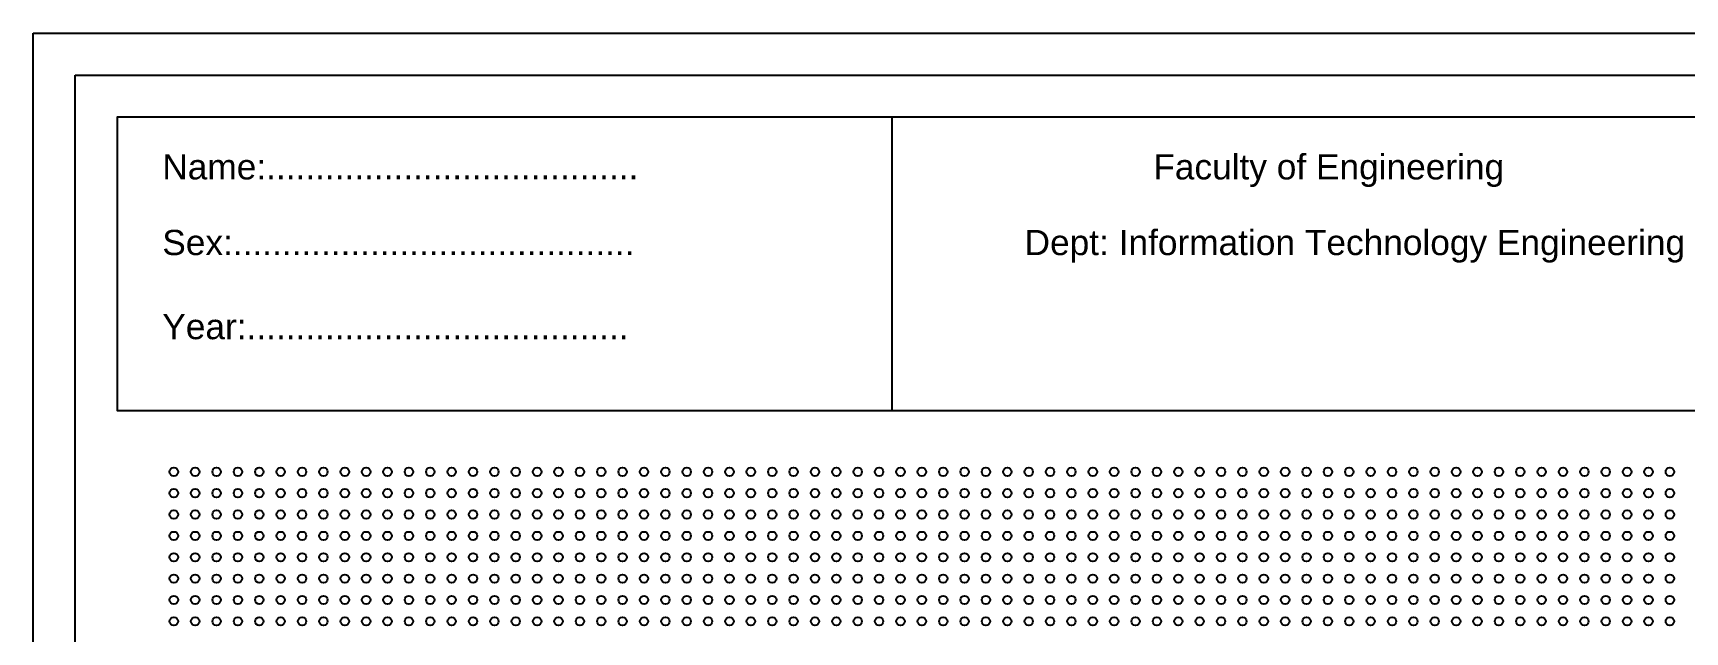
# Model space of a CAD drawing. Header units: millimetres. Extents: x 4157 to 4454, y 757 to 967.
# Drawn here: x 4157.3 to 4353.6, y 895.7 to 967 of the extents above; entities that cross this region are included whole.
import ezdxf

# ---------------------------------------------------------------- set-up
doc = ezdxf.new("R2010")
doc.units = ezdxf.units.MM
doc.styles.get("Standard").update_dxf_attribs({"font": 'arial.ttf'})

msp = doc.modelspace()

# ---------------------------------------------------------------- linework, layer by layer
msp.add_line((4259.35, 956.97), (4259.35, 922.08))
for points in [[(4157.3, 966.97), (4454.3, 966.97), (4454.3, 756.97), (4157.3, 756.97)], [(4162.3, 961.97), (4449.3, 961.97), (4449.3, 761.97), (4162.3, 761.97)], [(4444.1, 956.97), (4167.3, 956.97), (4167.3, 922.08), (4444.1, 922.08)]]:
    msp.add_lwpolyline(points, close=True)
for centre in [(4174.03, 914.79), (4176.57, 914.79), (4179.11, 914.79), (4181.65, 914.79), (4184.19, 914.79), (4186.73, 914.79), (4189.27, 914.79), (4191.81, 914.79), (4194.35, 914.79), (4196.89, 914.79), (4199.43, 914.79), (4201.97, 914.79), (4204.51, 914.79), (4207.05, 914.79), (4209.59, 914.79), (4212.13, 914.79), (4214.67, 914.79), (4217.21, 914.79), (4219.75, 914.79), (4222.29, 914.79), (4224.83, 914.79), (4227.37, 914.79), (4229.91, 914.79), (4232.45, 914.79), (4234.99, 914.79), (4237.53, 914.79), (4240.07, 914.79), (4242.61, 914.79), (4245.15, 914.79), (4247.69, 914.79), (4250.23, 914.79), (4252.77, 914.79), (4255.31, 914.79), (4257.85, 914.79), (4260.39, 914.79), (4262.93, 914.79), (4265.47, 914.79), (4268.01, 914.79), (4270.55, 914.79), (4273.09, 914.79), (4275.63, 914.79), (4278.17, 914.79), (4280.71, 914.79), (4283.25, 914.79), (4285.79, 914.79), (4288.33, 914.79), (4290.87, 914.79), (4293.41, 914.79), (4295.95, 914.79), (4298.49, 914.79), (4301.03, 914.79), (4303.57, 914.79), (4306.11, 914.79), (4308.65, 914.79), (4311.19, 914.79), (4313.73, 914.79), (4316.27, 914.79), (4318.81, 914.79), (4321.35, 914.79), (4323.89, 914.79), (4326.43, 914.79), (4328.97, 914.79), (4331.51, 914.79), (4334.05, 914.79), (4336.59, 914.79), (4339.13, 914.79), (4341.67, 914.79), (4344.21, 914.79), (4346.75, 914.79), (4349.29, 914.79), (4351.83, 914.79), (4174.03, 912.25), (4176.57, 912.25), (4179.11, 912.25), (4181.65, 912.25), (4184.19, 912.25), (4186.73, 912.25), (4189.27, 912.25), (4191.81, 912.25), (4194.35, 912.25), (4196.89, 912.25), (4199.43, 912.25), (4201.97, 912.25), (4204.51, 912.25), (4207.05, 912.25), (4209.59, 912.25), (4212.13, 912.25), (4214.67, 912.25), (4217.21, 912.25), (4219.75, 912.25), (4222.29, 912.25), (4224.83, 912.25), (4227.37, 912.25), (4229.91, 912.25), (4232.45, 912.25), (4234.99, 912.25), (4237.53, 912.25), (4240.07, 912.25), (4242.61, 912.25), (4245.15, 912.25), (4247.69, 912.25), (4250.23, 912.25), (4252.77, 912.25), (4255.31, 912.25), (4257.85, 912.25), (4260.39, 912.25), (4262.93, 912.25), (4265.47, 912.25), (4268.01, 912.25), (4270.55, 912.25), (4273.09, 912.25), (4275.63, 912.25), (4278.17, 912.25), (4280.71, 912.25), (4283.25, 912.25), (4285.79, 912.25), (4288.33, 912.25), (4290.87, 912.25), (4293.41, 912.25), (4295.95, 912.25), (4298.49, 912.25), (4301.03, 912.25), (4303.57, 912.25), (4306.11, 912.25), (4308.65, 912.25), (4311.19, 912.25), (4313.73, 912.25), (4316.27, 912.25), (4318.81, 912.25), (4321.35, 912.25), (4323.89, 912.25), (4326.43, 912.25), (4328.97, 912.25), (4331.51, 912.25), (4334.05, 912.25), (4336.59, 912.25), (4339.13, 912.25), (4341.67, 912.25), (4344.21, 912.25), (4346.75, 912.25), (4349.29, 912.25), (4351.83, 912.25), (4174.03, 909.71), (4176.57, 909.71), (4179.11, 909.71), (4181.65, 909.71), (4184.19, 909.71), (4186.73, 909.71), (4189.27, 909.71), (4191.81, 909.71), (4194.35, 909.71), (4196.89, 909.71), (4199.43, 909.71), (4201.97, 909.71), (4204.51, 909.71), (4207.05, 909.71), (4209.59, 909.71), (4212.13, 909.71), (4214.67, 909.71), (4217.21, 909.71), (4219.75, 909.71), (4222.29, 909.71), (4224.83, 909.71), (4227.37, 909.71), (4229.91, 909.71), (4232.45, 909.71), (4234.99, 909.71), (4237.53, 909.71), (4240.07, 909.71), (4242.61, 909.71), (4245.15, 909.71), (4247.69, 909.71), (4250.23, 909.71), (4252.77, 909.71), (4255.31, 909.71), (4257.85, 909.71), (4260.39, 909.71), (4262.93, 909.71), (4265.47, 909.71), (4268.01, 909.71), (4270.55, 909.71), (4273.09, 909.71), (4275.63, 909.71), (4278.17, 909.71), (4280.71, 909.71), (4283.25, 909.71), (4285.79, 909.71), (4288.33, 909.71), (4290.87, 909.71), (4293.41, 909.71), (4295.95, 909.71), (4298.49, 909.71), (4301.03, 909.71), (4303.57, 909.71), (4306.11, 909.71), (4308.65, 909.71), (4311.19, 909.71), (4313.73, 909.71), (4316.27, 909.71), (4318.81, 909.71), (4321.35, 909.71), (4323.89, 909.71), (4326.43, 909.71), (4328.97, 909.71), (4331.51, 909.71), (4334.05, 909.71), (4336.59, 909.71), (4339.13, 909.71), (4341.67, 909.71), (4344.21, 909.71), (4346.75, 909.71), (4349.29, 909.71), (4351.83, 909.71), (4174.03, 907.17), (4176.57, 907.17), (4179.11, 907.17), (4181.65, 907.17), (4184.19, 907.17), (4186.73, 907.17), (4189.27, 907.17), (4191.81, 907.17), (4194.35, 907.17), (4196.89, 907.17), (4199.43, 907.17), (4201.97, 907.17), (4204.51, 907.17), (4207.05, 907.17), (4209.59, 907.17), (4212.13, 907.17), (4214.67, 907.17), (4217.21, 907.17), (4219.75, 907.17), (4222.29, 907.17), (4224.83, 907.17), (4227.37, 907.17), (4229.91, 907.17), (4232.45, 907.17), (4234.99, 907.17), (4237.53, 907.17), (4240.07, 907.17), (4242.61, 907.17), (4245.15, 907.17), (4247.69, 907.17), (4250.23, 907.17), (4252.77, 907.17), (4255.31, 907.17), (4257.85, 907.17), (4260.39, 907.17), (4262.93, 907.17), (4265.47, 907.17), (4268.01, 907.17), (4270.55, 907.17), (4273.09, 907.17), (4275.63, 907.17), (4278.17, 907.17), (4280.71, 907.17), (4283.25, 907.17), (4285.79, 907.17), (4288.33, 907.17), (4290.87, 907.17), (4293.41, 907.17), (4295.95, 907.17), (4298.49, 907.17), (4301.03, 907.17), (4303.57, 907.17), (4306.11, 907.17), (4308.65, 907.17), (4311.19, 907.17), (4313.73, 907.17), (4316.27, 907.17), (4318.81, 907.17), (4321.35, 907.17), (4323.89, 907.17), (4326.43, 907.17), (4328.97, 907.17), (4331.51, 907.17), (4334.05, 907.17), (4336.59, 907.17), (4339.13, 907.17), (4341.67, 907.17), (4344.21, 907.17), (4346.75, 907.17), (4349.29, 907.17), (4351.83, 907.17), (4174.03, 904.63), (4176.57, 904.63), (4179.11, 904.63), (4181.65, 904.63), (4184.19, 904.63), (4186.73, 904.63), (4189.27, 904.63), (4191.81, 904.63), (4194.35, 904.63), (4196.89, 904.63), (4199.43, 904.63), (4201.97, 904.63), (4204.51, 904.63), (4207.05, 904.63), (4209.59, 904.63), (4212.13, 904.63), (4214.67, 904.63), (4217.21, 904.63), (4219.75, 904.63), (4222.29, 904.63), (4224.83, 904.63), (4227.37, 904.63), (4229.91, 904.63), (4232.45, 904.63), (4234.99, 904.63), (4237.53, 904.63), (4240.07, 904.63), (4242.61, 904.63), (4245.15, 904.63), (4247.69, 904.63), (4250.23, 904.63), (4252.77, 904.63), (4255.31, 904.63), (4257.85, 904.63), (4260.39, 904.63), (4262.93, 904.63), (4265.47, 904.63), (4268.01, 904.63), (4270.55, 904.63), (4273.09, 904.63), (4275.63, 904.63), (4278.17, 904.63), (4280.71, 904.63), (4283.25, 904.63), (4285.79, 904.63), (4288.33, 904.63), (4290.87, 904.63), (4293.41, 904.63), (4295.95, 904.63), (4298.49, 904.63), (4301.03, 904.63), (4303.57, 904.63), (4306.11, 904.63), (4308.65, 904.63), (4311.19, 904.63), (4313.73, 904.63), (4316.27, 904.63), (4318.81, 904.63), (4321.35, 904.63), (4323.89, 904.63), (4326.43, 904.63), (4328.97, 904.63), (4331.51, 904.63), (4334.05, 904.63), (4336.59, 904.63), (4339.13, 904.63), (4341.67, 904.63), (4344.21, 904.63), (4346.75, 904.63), (4349.29, 904.63), (4351.83, 904.63), (4174.03, 902.09), (4176.57, 902.09), (4179.11, 902.09), (4181.65, 902.09), (4184.19, 902.09), (4186.73, 902.09), (4189.27, 902.09), (4191.81, 902.09), (4194.35, 902.09), (4196.89, 902.09), (4199.43, 902.09), (4201.97, 902.09), (4204.51, 902.09), (4207.05, 902.09), (4209.59, 902.09), (4212.13, 902.09), (4214.67, 902.09), (4217.21, 902.09), (4219.75, 902.09), (4222.29, 902.09), (4224.83, 902.09), (4227.37, 902.09), (4229.91, 902.09), (4232.45, 902.09), (4234.99, 902.09), (4237.53, 902.09), (4240.07, 902.09), (4242.61, 902.09), (4245.15, 902.09), (4247.69, 902.09), (4250.23, 902.09), (4252.77, 902.09), (4255.31, 902.09), (4257.85, 902.09), (4260.39, 902.09), (4262.93, 902.09), (4265.47, 902.09), (4268.01, 902.09), (4270.55, 902.09), (4273.09, 902.09), (4275.63, 902.09), (4278.17, 902.09), (4280.71, 902.09), (4283.25, 902.09), (4285.79, 902.09), (4288.33, 902.09), (4290.87, 902.09), (4293.41, 902.09), (4295.95, 902.09), (4298.49, 902.09), (4301.03, 902.09), (4303.57, 902.09), (4306.11, 902.09), (4308.65, 902.09), (4311.19, 902.09), (4313.73, 902.09), (4316.27, 902.09), (4318.81, 902.09), (4321.35, 902.09), (4323.89, 902.09), (4326.43, 902.09), (4328.97, 902.09), (4331.51, 902.09), (4334.05, 902.09), (4336.59, 902.09), (4339.13, 902.09), (4341.67, 902.09), (4344.21, 902.09), (4346.75, 902.09), (4349.29, 902.09), (4351.83, 902.09), (4174.03, 899.55), (4176.57, 899.55), (4179.11, 899.55), (4181.65, 899.55), (4184.19, 899.55), (4186.73, 899.55), (4189.27, 899.55), (4191.81, 899.55), (4194.35, 899.55), (4196.89, 899.55), (4199.43, 899.55), (4201.97, 899.55), (4204.51, 899.55), (4207.05, 899.55), (4209.59, 899.55), (4212.13, 899.55), (4214.67, 899.55), (4217.21, 899.55), (4219.75, 899.55), (4222.29, 899.55), (4224.83, 899.55), (4227.37, 899.55), (4229.91, 899.55), (4232.45, 899.55), (4234.99, 899.55), (4237.53, 899.55), (4240.07, 899.55), (4242.61, 899.55), (4245.15, 899.55), (4247.69, 899.55), (4250.23, 899.55), (4252.77, 899.55), (4255.31, 899.55), (4257.85, 899.55), (4260.39, 899.55), (4262.93, 899.55), (4265.47, 899.55), (4268.01, 899.55), (4270.55, 899.55), (4273.09, 899.55), (4275.63, 899.55), (4278.17, 899.55), (4280.71, 899.55), (4283.25, 899.55), (4285.79, 899.55), (4288.33, 899.55), (4290.87, 899.55), (4293.41, 899.55), (4295.95, 899.55), (4298.49, 899.55), (4301.03, 899.55), (4303.57, 899.55), (4306.11, 899.55), (4308.65, 899.55), (4311.19, 899.55), (4313.73, 899.55), (4316.27, 899.55), (4318.81, 899.55), (4321.35, 899.55), (4323.89, 899.55), (4326.43, 899.55), (4328.97, 899.55), (4331.51, 899.55), (4334.05, 899.55), (4336.59, 899.55), (4339.13, 899.55), (4341.67, 899.55), (4344.21, 899.55), (4346.75, 899.55), (4349.29, 899.55), (4351.83, 899.55), (4174.03, 897.01), (4176.57, 897.01), (4179.11, 897.01), (4181.65, 897.01), (4184.19, 897.01), (4186.73, 897.01), (4189.27, 897.01), (4191.81, 897.01), (4194.35, 897.01), (4196.89, 897.01), (4199.43, 897.01), (4201.97, 897.01), (4204.51, 897.01), (4207.05, 897.01), (4209.59, 897.01), (4212.13, 897.01), (4214.67, 897.01), (4217.21, 897.01), (4219.75, 897.01), (4222.29, 897.01), (4224.83, 897.01), (4227.37, 897.01), (4229.91, 897.01), (4232.45, 897.01), (4234.99, 897.01), (4237.53, 897.01), (4240.07, 897.01), (4242.61, 897.01), (4245.15, 897.01), (4247.69, 897.01), (4250.23, 897.01), (4252.77, 897.01), (4255.31, 897.01), (4257.85, 897.01), (4260.39, 897.01), (4262.93, 897.01), (4265.47, 897.01), (4268.01, 897.01), (4270.55, 897.01), (4273.09, 897.01), (4275.63, 897.01), (4278.17, 897.01), (4280.71, 897.01), (4283.25, 897.01), (4285.79, 897.01), (4288.33, 897.01), (4290.87, 897.01), (4293.41, 897.01), (4295.95, 897.01), (4298.49, 897.01), (4301.03, 897.01), (4303.57, 897.01), (4306.11, 897.01), (4308.65, 897.01), (4311.19, 897.01), (4313.73, 897.01), (4316.27, 897.01), (4318.81, 897.01), (4321.35, 897.01), (4323.89, 897.01), (4326.43, 897.01), (4328.97, 897.01), (4331.51, 897.01), (4334.05, 897.01), (4336.59, 897.01), (4339.13, 897.01), (4341.67, 897.01), (4344.21, 897.01), (4346.75, 897.01), (4349.29, 897.01), (4351.83, 897.01)]:
    msp.add_circle(centre, 0.5)

# ---------------------------------------------------------------- texts
at = {"char_height": 3, "attachment_point": 1}
for s, width, insert in [('Name:......................................', 52.3003, (4172.66, 952.56)), ('Faculty of Engineering', 52.3003, (4290.44, 952.56)), ('Sex:.........................................', 52.3003, (4172.66, 943.56)), ('Dept: Information Technology Engineering', 79.3298, (4275.14, 943.56)), ('Year:.......................................', 52.3003, (4172.66, 933.56))]:
    msp.add_mtext_dynamic_manual_height_columns(s, width=width, gutter_width=12.5, heights=[0], dxfattribs=dict(at, insert=insert))

doc.saveas('drawing.dxf')
